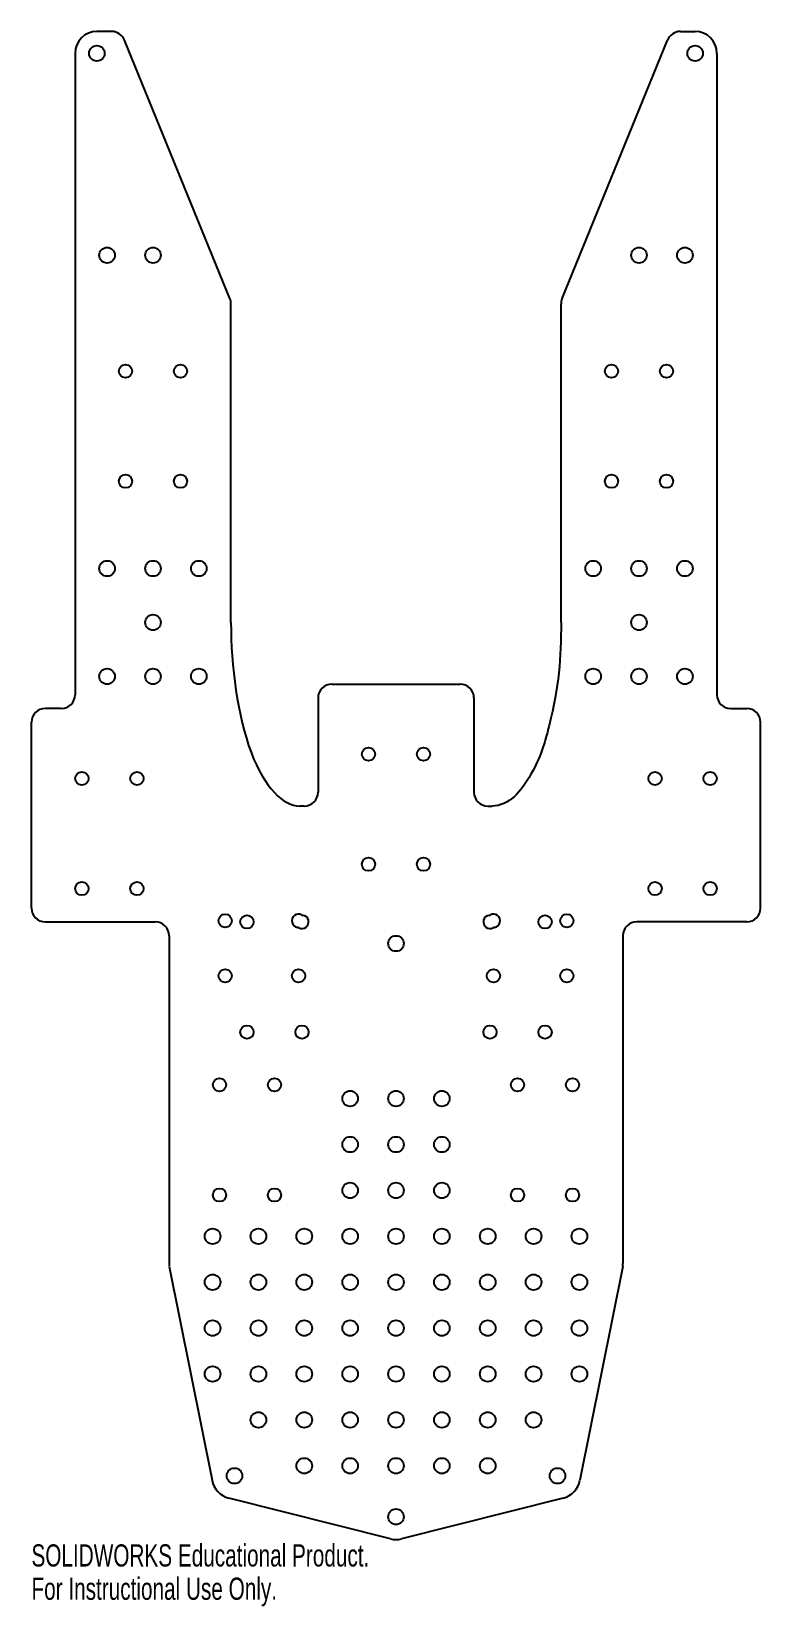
# Model space of a CAD drawing. Header units: millimetres. Extents: x -80 to 80, y -184 to 159.
import ezdxf

# ---------------------------------------------------------------- set-up
doc = ezdxf.new("R2010")
doc.units = ezdxf.units.MM
doc.styles.add('SLDTEXTSTYLE0', font='TXT', dxfattribs={"width": 0.7})

msp = doc.modelspace()

# ---------------------------------------------------------------- linework, layer by layer
at = {"color": 7, "linetype": 'Continuous', "lineweight": 25}
for p, q in [((-62.02, 158.75), (-65.24, 158.75)), ((62.02, 158.75), (65.24, 158.75)), ((-36.22, 100.55), (-59.24, 156.88)), ((36.22, 100.55), (59.24, 156.88)), ((-70, 153.99), (-70, 14.25)), ((70, 153.99), (70, 14.25)), ((-36, 30), (-36, 99.41)), ((36, 30), (36, 99.41)), ((-14, 16.55), (14, 16.55)), ((-73, 11.25), (-76.5, 11.25)), ((-17, 13.55), (-17, -7)), ((17, 13.55), (17, -7)), ((73, 11.25), (76.5, 11.25)), ((-79.5, -32.25), (-79.5, 8.25)), ((79.5, -32.25), (79.5, 8.25)), ((-20, -10), (-21, -10)), ((20, -10), (21, -10)), ((-76.5, -35.25), (-52.5, -35.25)), ((76.5, -35.25), (52.5, -35.25)), ((-49.5, -38.25), (-49.5, -109.7)), ((49.5, -38.25), (49.5, -109.7)), ((-49.44, -110.29), (-40.12, -156.91)), ((49.44, -110.29), (40.12, -156.91)), ((-1.23, -169.69), (-36.44, -160.77)), ((36.44, -160.77), (1.23, -169.69))]:
    msp.add_line(p, q, dxfattribs=at)
for centre, radius in [((-65.24, 153.99), 1.7), ((65.24, 153.99), 1.7), ((-63, 110), 1.7), ((-53, 110), 1.7), ((53, 110), 1.7), ((63, 110), 1.7), ((-59, 84.75), 1.45), ((-47, 84.75), 1.45), ((47, 84.75), 1.45), ((59, 84.75), 1.45), ((-59, 60.75), 1.45), ((-47, 60.75), 1.45), ((47, 60.75), 1.45), ((59, 60.75), 1.45), ((-63, 41.75), 1.7), ((-53, 41.75), 1.7), ((-43, 41.75), 1.7), ((43, 41.75), 1.7), ((53, 41.75), 1.7), ((63, 41.75), 1.7), ((-53, 30), 1.7), ((53, 30), 1.7), ((-63, 18.25), 1.7), ((-53, 18.25), 1.7), ((-43, 18.25), 1.7), ((43, 18.25), 1.7), ((53, 18.25), 1.7), ((63, 18.25), 1.7), ((-6, 1.3), 1.45), ((6, 1.3), 1.45), ((-68.5, -4), 1.45), ((-56.5, -4), 1.45), ((56.5, -4), 1.45), ((68.5, -4), 1.45), ((-6, -22.7), 1.45), ((6, -22.7), 1.45), ((-68.5, -28), 1.45), ((-56.5, -28), 1.45), ((56.5, -28), 1.45), ((68.5, -28), 1.45), ((-37.25, -35), 1.45), ((-32.5, -35.25), 1.45), ((32.5, -35.25), 1.45), ((37.25, -35), 1.45), ((0, -39.95), 1.7), ((-37.25, -47), 1.45), ((-21.25, -47), 1.45), ((21.25, -47), 1.45), ((37.25, -47), 1.45), ((-32.5, -59.25), 1.45), ((-20.5, -59.25), 1.45), ((20.5, -59.25), 1.45), ((32.5, -59.25), 1.45), ((-38.5, -70.75), 1.45), ((-26.5, -70.75), 1.45), ((-10, -73.75), 1.7), ((0, -73.75), 1.7), ((10, -73.75), 1.7), ((26.5, -70.75), 1.45), ((38.5, -70.75), 1.45), ((-10, -83.75), 1.7), ((0, -83.75), 1.7), ((10, -83.75), 1.7), ((-10, -93.75), 1.7), ((0, -93.75), 1.7), ((10, -93.75), 1.7), ((-38.5, -94.75), 1.45), ((-26.5, -94.75), 1.45), ((26.5, -94.75), 1.45), ((38.5, -94.75), 1.45), ((-40, -103.75), 1.7), ((-30, -103.75), 1.7), ((-20, -103.75), 1.7), ((-10, -103.75), 1.7), ((0, -103.75), 1.7), ((10, -103.75), 1.7), ((20, -103.75), 1.7), ((30, -103.75), 1.7), ((40, -103.75), 1.7), ((-40, -113.75), 1.7), ((-30, -113.75), 1.7), ((-20, -113.75), 1.7), ((-10, -113.75), 1.7), ((0, -113.75), 1.7), ((10, -113.75), 1.7), ((20, -113.75), 1.7), ((30, -113.75), 1.7), ((40, -113.75), 1.7), ((-40, -123.75), 1.7), ((-30, -123.75), 1.7), ((-20, -123.75), 1.7), ((-10, -123.75), 1.7), ((0, -123.75), 1.7), ((10, -123.75), 1.7), ((20, -123.75), 1.7), ((30, -123.75), 1.7), ((40, -123.75), 1.7), ((-40, -133.75), 1.7), ((-30, -133.75), 1.7), ((-20, -133.75), 1.7), ((-10, -133.75), 1.7), ((0, -133.75), 1.7), ((10, -133.75), 1.7), ((20, -133.75), 1.7), ((30, -133.75), 1.7), ((40, -133.75), 1.7), ((-30, -143.75), 1.7), ((-20, -143.75), 1.7), ((-10, -143.75), 1.7), ((0, -143.75), 1.7), ((10, -143.75), 1.7), ((20, -143.75), 1.7), ((30, -143.75), 1.7), ((-35.22, -155.93), 1.7), ((-20, -153.75), 1.7), ((-10, -153.75), 1.7), ((0, -153.75), 1.7), ((10, -153.75), 1.7), ((20, -153.75), 1.7), ((35.22, -155.93), 1.7), ((0, -164.84), 1.7)]:
    msp.add_circle(centre, radius, dxfattribs=at)
for centre, radius, start, end in [((-65.24, 153.99), 4.76, 90, 180), ((-62.02, 155.75), 3, 22.2205, 90), ((62.02, 155.75), 3, 90, 157.7795), ((65.24, 153.99), 4.76, 0, 90), ((-39, 99.41), 3, 0, 22.2205), ((39, 99.41), 3, 157.7795, 180), ((-73, 14.25), 3, 270, 0), ((-14, 13.55), 3, 90, 180), ((14, 13.55), 3, 0, 90), ((73, 14.25), 3, 180, 270), ((-76.5, 8.25), 3, 90, 180), ((76.5, 8.25), 3, 0, 90), ((-20, -7), 3, 270, 0), ((20, -7), 3, 180, 270), ((-76.5, -32.25), 3, 180, 270), ((-21.25, -35), 1.45, 62.2803, 260.8498), ((-20.5, -35.25), 1.45, 242.2803, 80.8498), ((-20.11, -32.83), 1, 242.2803, 260.8498), ((20.5, -35.25), 1.45, 99.1502, 297.7197), ((20.11, -32.83), 1, 279.1502, 297.7197), ((21.25, -35), 1.45, 279.1502, 117.7197), ((76.5, -32.25), 3, 270, 0), ((-52.5, -38.25), 3, 0, 90), ((-21.64, -37.42), 1, 62.2803, 80.8498), ((21.64, -37.42), 1, 99.1502, 117.7197), ((52.5, -38.25), 3, 90, 180), ((-46.5, -109.7), 3, 180, 191.3099), ((46.5, -109.7), 3, 348.6901, 0), ((-35.22, -155.93), 5, 191.3099, 255.7932), ((35.22, -155.93), 5, 284.2068, 348.6901), ((0, -164.84), 5, 255.7932, 284.2068)]:
    msp.add_arc(centre, radius, start, end, dxfattribs=at)
for points, knots in [([(-36, 30), (-36, 20.57), (-34.54, 9.53), (-28.68, -6.09), (-24.54, -10), (-21, -10)], [0, 0, 0, 0, 0.5, 0.5, 1, 1, 1, 1]), ([(36, 30), (36, 22.29), (35.56, 15.99), (32.34, 3.34), (31.54, 0.75), (27.34, -6.89), (24.48, -10), (21, -10)], [0, 0, 0, 0, 0.5, 0.5, 0.75, 0.75, 1, 1, 1, 1])]:
    msp.add_open_spline(points, degree=3, knots=knots, dxfattribs=at)

# ---------------------------------------------------------------- texts
at = {"color": 7, "linetype": 'Continuous', "char_height": 4.8336, "attachment_point": 1, "style": 'SLDTEXTSTYLE0'}
for s, insert in [('SOLIDWORKS Educational Product.', (-79.5, -170.86)), ('For Instructional Use Only.', (-79.5, -178.11))]:
    msp.add_mtext(s, dxfattribs=dict(at, insert=insert))

doc.saveas('drawing.dxf')
